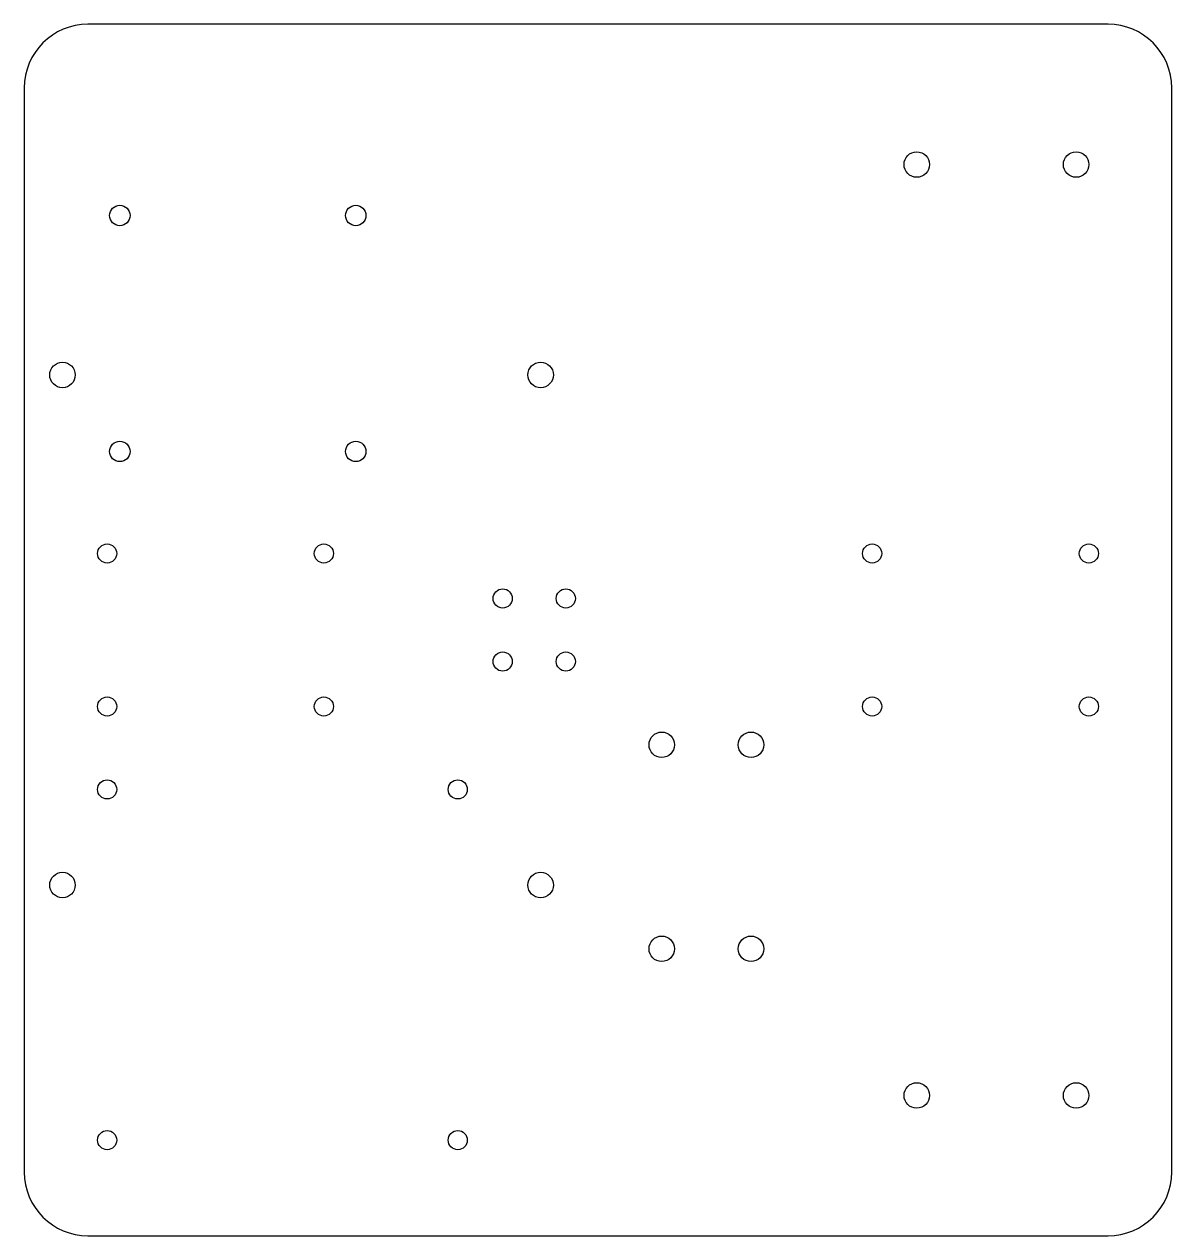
# Model space of a CAD drawing. Header units: millimetres. Extents: x -90 to 90, y -95 to 95.
import ezdxf

# ---------------------------------------------------------------- set-up
doc = ezdxf.new("R2010")
doc.units = ezdxf.units.MM

msp = doc.modelspace()

# ---------------------------------------------------------------- linework, layer by layer
at = {"color": 7, "linetype": 'Continuous', "lineweight": 25}
for p, q in [((80, 95), (-80, 95)), ((-90, 85), (-90, -85)), ((90, -85), (90, 85)), ((-80, -95), (80, -95))]:
    msp.add_line(p, q, dxfattribs=at)
for centre, radius in [((50, 73), 2), ((75, 73), 2), ((-75, 65), 1.6), ((-38, 65), 1.6), ((-84, 40), 2), ((-9, 40), 2), ((-75, 28), 1.6), ((-38, 28), 1.6), ((-77, 12), 1.5), ((-43, 12), 1.5), ((43, 12), 1.5), ((77, 12), 1.5), ((-14.95, 4.95), 1.5), ((-5.05, 4.95), 1.5), ((-14.95, -4.95), 1.5), ((-5.05, -4.95), 1.5), ((-77, -12), 1.5), ((-43, -12), 1.5), ((43, -12), 1.5), ((77, -12), 1.5), ((10, -18), 2), ((24, -18), 2), ((-77, -25), 1.5), ((-22, -25), 1.5), ((-9, -40), 2), ((-84, -40), 2), ((10, -50), 2), ((24, -50), 2), ((50, -73), 2), ((75, -73), 2), ((-77, -80), 1.5), ((-22, -80), 1.5)]:
    msp.add_circle(centre, radius, dxfattribs=at)
for centre, start, end in [((-80, 85), 90, 180), ((80, 85), 0, 90), ((-80, -85), 180, 270), ((80, -85), 270, 0)]:
    msp.add_arc(centre, 10, start, end, dxfattribs=at)

doc.saveas('drawing.dxf')
